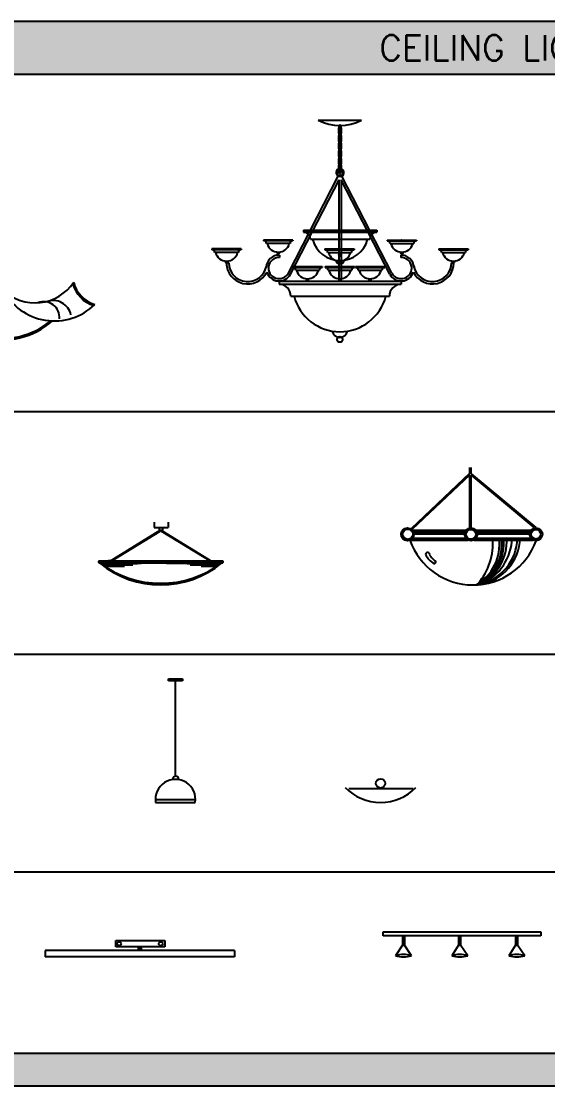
# Model space of a CAD drawing. Header units: millimetres. Extents: x 307 to 13667, y 28485 to 35234.
# Drawn here: x 3882 to 7220, y 28485 to 35234 of the extents above; entities that cross this region are included whole.
import ezdxf

# ---------------------------------------------------------------- set-up
doc = ezdxf.new("R2010")
doc.units = ezdxf.units.MM
doc.layers.add('www.cad-blocks.net', color=7, linetype='Continuous')
doc.styles.get("Standard").update_dxf_attribs({"font": 'arial.ttf'})

# ---------------------------------------------------------------- blocks, each defined once
blk = doc.blocks.new('A$C33B70AE6')
for p, q in [((1109.6, 322.9), (1109.6, 77.3)), ((1129.6, 322.9), (1129.6, 77.3))]:
    blk.add_line(p, q)
for points in [[(963.7, 1020.7), (1283.9, 1020.7), (1283.9, 981.2), (963.7, 981.2)], [(1266.2, 359.2), (972.9, 359.2), (972.9, 322.9), (1266.2, 322.9)], [(1375.2, 53.3), (863.9, 53.3), (863.9, 77.3), (1375.2, 77.3)]]:
    blk.add_lwpolyline(points, close=True)
for centre, radius, start, end in [((-500.9, 820.5), 1587.1, 342.99754, 5.72479), ((2748.4, 820.5), 1587.1, 174.27521, 197.00246), ((1034.4, 693), 139.1, 283.03057, 343.22794), ((962.3, 595.5), 211.7, 289.78941, 359.44154), ((-57.5, 428), 197.4, 286.92995, 345.89756), ((-51.3, 421), 197.4, 286.92995, 345.89756), ((378.7, 545.1), 295.2, 214.01186, 313.60152), ((1860.5, 545.1), 295.2, 226.39848, 325.98814), ((2290.5, 421), 197.4, 194.10244, 253.07005), ((2296.6, 428), 197.4, 194.10244, 253.07005), ((256.6, 503.7), 368.5, 225.85971, 332.11065), ((592.8, 506.1), 492.8, 228.796, 338.17437), ((582.7, 494.7), 469.5, 229.8396, 338.10372), ((1646.3, 506.1), 492.8, 201.82563, 311.204), ((1656.5, 494.7), 469.5, 201.89628, 310.1604), ((1982.5, 503.7), 368.5, 207.88935, 314.14029), ((263.6, 149.1), 115.1, 69.83916, 167.40428), ((322.7, 158.3), 98.2, 67.32675, 185.7337), ((1916.5, 158.3), 98.2, 354.2663, 112.67325), ((1975.5, 149.1), 115.1, 12.59572, 110.16084), ((1118.9, 639.1), 639.5, 246.36445, 293.63555)]:
    blk.add_arc(centre, radius, start, end)
blk = doc.blocks.new('A$C4D2A3BB9')
at = {"linetype": 'ByBlock'}
for p, q in [((674.7, 1407.3), (948.9, 1407.3)), ((484.7, 438.6), (801.1, 1054.1)), ((497.9, 431.5), (805.8, 1030.7)), ((804.3, 1030.7), (804.3, 394.1)), ((819.3, 1030.7), (819.3, 394.1)), ((1127.2, 431.5), (819.3, 1030.7)), ((1140.4, 438.6), (824, 1053.9)), ((580.8, 710.6), (580.8, 698.6)), ((580.8, 710.6), (1045.5, 710.6)), ((580.8, 698.6), (1045.5, 698.6)), ((1045.5, 710.6), (1045.5, 698.6)), ((327.5, 648.3), (327.5, 643.5)), ((513.4, 648.3), (327.5, 648.3)), ((513.4, 643.5), (327.5, 643.5)), ((495.4, 625.5), (345.5, 625.5)), ((513.4, 648.3), (513.4, 643.5)), ((625.8, 653.6), (1000.5, 653.6)), ((1111.7, 648.3), (1297.5, 648.3)), ((1111.7, 648.3), (1111.7, 643.5)), ((1111.7, 643.5), (1297.5, 643.5)), ((1129.7, 625.5), (1279.5, 625.5)), ((1297.5, 648.3), (1297.5, 643.5)), ((0, 591.7), (0, 586.9)), ((185.9, 591.7), (0, 591.7)), ((185.9, 586.9), (0, 586.9)), ((167.9, 568.9), (18, 568.9)), ((185.9, 591.7), (185.9, 586.9)), ((427.7, 552.4), (427.7, 537.4)), ((716.6, 591.7), (716.6, 586.9)), ((716.6, 591.7), (902.5, 591.7)), ((716.6, 586.9), (902.5, 586.9)), ((734.6, 568.9), (884.5, 568.9)), ((902.5, 591.7), (902.5, 586.9)), ((1197.3, 552.4), (1197.3, 537.4)), ((1439.2, 591.7), (1625.1, 591.7)), ((1439.2, 591.7), (1439.2, 586.9)), ((1439.2, 586.9), (1625.1, 586.9)), ((1457.2, 568.9), (1607.1, 568.9)), ((1625.1, 591.7), (1625.1, 586.9)), ((106.1, 503), (91.1, 503)), ((513.4, 479.5), (513.4, 474.7)), ((513.4, 479.5), (699.3, 479.5)), ((513.4, 474.7), (699.3, 474.7)), ((699.3, 479.5), (699.3, 474.7)), ((718.8, 479.5), (718.8, 474.7)), ((718.8, 479.5), (904.7, 479.5)), ((718.8, 474.7), (904.7, 474.7)), ((796.4, 503), (811.4, 503)), ((904.7, 479.5), (904.7, 474.7)), ((910.1, 479.5), (910.1, 474.7)), ((910.1, 479.5), (1096, 479.5)), ((910.1, 474.7), (1096, 474.7)), ((1096, 479.5), (1096, 474.7)), ((1518.9, 503), (1533.9, 503)), ((531.4, 456.7), (681.3, 456.7)), ((736.8, 456.7), (886.7, 456.7)), ((928.1, 456.7), (1078, 456.7)), ((425.7, 387.2), (425.7, 367.2)), ((425.7, 387.2), (1200.1, 387.2)), ((425.7, 367.2), (1200.1, 367.2)), ((1200.1, 387.2), (1200.1, 367.2)), ((500.7, 292.2), (1125.1, 292.2))]:
    blk.add_line(p, q, dxfattribs=at)
for centre, radius in [((811.8, 552.4), 7.5), ((811.1, 17.7), 17.7)]:
    blk.add_circle(centre, radius, dxfattribs=at)
for centre, radius, start, end in [((811.8, 1674.9), 300.7, 242.87616, 297.12384), ((933.9, 1341), 131.8, 173.55154, 180), ((873, 1347.9), 70.6, 164.73753, 173.55154), ((835.2, 1358.2), 31.3, 146.62493, 164.73753), ((933.9, 1341), 126.8, 173.55154, 180), ((873, 1347.9), 65.6, 164.73753, 173.55154), ((811.9, 1373.6), 3.45, 90, 146.62493), ((835.2, 1358.2), 26.3, 152.14374, 164.73753), ((811.9, 1373.6), 3.45, 33.37507, 90), ((788.6, 1358.2), 26.3, 15.26247, 27.85626), ((750.7, 1347.9), 65.6, 6.44846, 15.26247), ((788.6, 1358.2), 31.3, 15.26247, 33.37507), ((689.9, 1341), 126.8, 0, 6.44846), ((750.7, 1347.9), 70.6, 6.44846, 15.26247), ((689.9, 1341), 131.8, 360, 6.44846), ((933.9, 1341), 131.8, 180, 186.44846), ((933.9, 1291.9), 131.8, 173.55154, 180), ((933.9, 1291.9), 131.8, 180, 186.44846), ((873, 1334.1), 70.6, 186.44846, 195.26247), ((873, 1298.8), 70.6, 164.73753, 173.55154), ((835.2, 1309.1), 31.3, 146.62493, 164.73753), ((835.2, 1323.8), 31.3, 195.26247, 213.37507), ((933.9, 1341), 126.8, 180, 186.44846), ((933.9, 1291.9), 126.8, 173.55154, 180), ((933.9, 1291.9), 126.8, 180, 186.44846), ((873, 1334.1), 65.6, 186.44846, 195.26247), ((873, 1298.8), 65.6, 164.73753, 173.55154), ((811.9, 1324.5), 3.45, 90, 146.62493), ((811.9, 1308.4), 3.45, 213.37507, 270), ((835.2, 1309.1), 26.3, 152.14374, 164.73753), ((835.2, 1323.8), 26.3, 195.26247, 207.85626), ((811.9, 1324.5), 3.45, 33.37507, 90), ((788.6, 1309.1), 26.3, 15.26247, 27.85626), ((788.6, 1323.8), 26.3, 332.14374, 344.73753), ((811.9, 1308.4), 3.45, 270, 326.62493), ((750.7, 1334.1), 65.6, 344.73753, 353.55154), ((750.7, 1298.8), 65.6, 6.44846, 15.26247), ((788.6, 1309.1), 31.3, 15.26247, 33.37507), ((788.6, 1323.8), 31.3, 326.62493, 344.73753), ((689.9, 1341), 126.8, 353.55154, 360), ((689.9, 1291.9), 126.8, 0, 6.44846), ((689.9, 1291.9), 126.8, 353.55154, 360), ((750.7, 1334.1), 70.6, 344.73753, 353.55154), ((750.7, 1298.8), 70.6, 6.44846, 15.26247), ((689.9, 1341), 131.8, 353.55154, 0), ((689.9, 1291.9), 131.8, 360, 6.44846), ((689.9, 1291.9), 131.8, 353.55154, 0), ((933.9, 1243.9), 131.8, 173.55154, 180), ((933.9, 1243.9), 131.8, 180, 186.44846), ((873, 1285.1), 70.6, 186.44846, 195.26247), ((873, 1250.8), 70.6, 164.73753, 173.55154), ((873, 1237.1), 70.6, 186.44846, 195.26247), ((873, 1201.7), 70.6, 164.73753, 173.55154), ((835.2, 1261.1), 31.3, 146.62493, 164.73753), ((835.2, 1274.7), 31.3, 195.26247, 213.37507), ((835.2, 1212.1), 31.3, 146.62493, 164.73753), ((835.2, 1226.7), 31.3, 195.26247, 213.37507), ((933.9, 1243.9), 126.8, 173.55154, 180), ((933.9, 1243.9), 126.8, 180, 186.44846), ((873, 1285.1), 65.6, 186.44846, 195.26247), ((873, 1250.8), 65.6, 164.73753, 173.55154), ((873, 1237.1), 65.6, 186.44846, 195.26247), ((873, 1201.7), 65.6, 164.73753, 173.55154), ((811.9, 1276.5), 3.45, 90, 146.62493), ((811.9, 1259.4), 3.45, 213.37507, 270), ((811.9, 1227.4), 3.45, 90, 146.62493), ((835.2, 1261.1), 26.3, 152.14374, 164.73753), ((835.2, 1274.7), 26.3, 195.26247, 207.85626), ((835.2, 1212.1), 26.3, 152.14374, 164.73753), ((835.2, 1226.7), 26.3, 195.26247, 207.85626), ((811.9, 1276.5), 3.45, 33.37507, 90), ((788.6, 1261.1), 26.3, 15.26247, 27.85626), ((788.6, 1274.7), 26.3, 332.14374, 344.73753), ((811.9, 1259.4), 3.45, 270, 326.62493), ((811.9, 1227.4), 3.45, 33.37507, 90), ((788.6, 1212.1), 26.3, 15.26247, 27.85626), ((788.6, 1226.7), 26.3, 332.14374, 344.73753), ((750.7, 1285.1), 65.6, 344.73753, 353.55154), ((750.7, 1250.8), 65.6, 6.44846, 15.26247), ((750.7, 1237.1), 65.6, 344.73753, 353.55154), ((750.7, 1201.7), 65.6, 6.44846, 15.26247), ((788.6, 1261.1), 31.3, 15.26247, 33.37507), ((788.6, 1274.7), 31.3, 326.62493, 344.73753), ((788.6, 1212.1), 31.3, 15.26247, 33.37507), ((788.6, 1226.7), 31.3, 326.62493, 344.73753), ((689.9, 1243.9), 126.8, 0, 6.44846), ((689.9, 1243.9), 126.8, 353.55154, 360), ((750.7, 1285.1), 70.6, 344.73753, 353.55154), ((750.7, 1250.8), 70.6, 6.44846, 15.26247), ((750.7, 1237.1), 70.6, 344.73753, 353.55154), ((750.7, 1201.7), 70.6, 6.44846, 15.26247), ((689.9, 1243.9), 131.8, 360, 6.44846), ((689.9, 1243.9), 131.8, 353.55154, 0), ((933.9, 1194.9), 131.8, 173.55154, 180), ((933.9, 1194.9), 131.8, 180, 186.44846), ((933.9, 1146.9), 131.8, 173.55154, 180), ((873, 1188), 70.6, 186.44846, 195.26247), ((873, 1153.8), 70.6, 164.73753, 173.55154), ((835.2, 1164.1), 31.3, 146.62493, 164.73753), ((835.2, 1177.7), 31.3, 195.26247, 213.37507), ((933.9, 1194.9), 126.8, 173.55154, 180), ((933.9, 1194.9), 126.8, 180, 186.44846), ((933.9, 1146.9), 126.8, 173.55154, 180), ((873, 1188), 65.6, 186.44846, 195.26247), ((873, 1153.8), 65.6, 164.73753, 173.55154), ((811.9, 1211.4), 3.45, 213.37507, 270), ((811.9, 1179.4), 3.45, 90, 146.62493), ((811.9, 1162.3), 3.45, 213.37507, 270), ((835.2, 1164.1), 26.3, 152.14374, 164.73753), ((835.2, 1177.7), 26.3, 195.26247, 207.85626), ((811.9, 1211.4), 3.45, 270, 326.62493), ((811.9, 1179.4), 3.45, 33.37507, 90), ((788.6, 1164.1), 26.3, 15.26247, 27.85626), ((788.6, 1177.7), 26.3, 332.14374, 344.73753), ((811.9, 1162.3), 3.45, 270, 326.62493), ((750.7, 1188), 65.6, 344.73753, 353.55154), ((750.7, 1153.8), 65.6, 6.44846, 15.26247), ((788.6, 1164.1), 31.3, 15.26247, 33.37507), ((788.6, 1177.7), 31.3, 326.62493, 344.73753), ((689.9, 1194.9), 126.8, 0, 6.44846), ((689.9, 1194.9), 126.8, 353.55154, 360), ((689.9, 1146.9), 126.8, 0, 6.44846), ((750.7, 1188), 70.6, 344.73753, 353.55154), ((750.7, 1153.8), 70.6, 6.44846, 15.26247), ((689.9, 1194.9), 131.8, 360, 6.44846), ((689.9, 1194.9), 131.8, 353.55154, 0), ((689.9, 1146.9), 131.8, 360, 6.44846), ((812.7, 1075.9), 24.7, 115.29305, 69.01047), ((812.7, 1075.9), 19.7, 121.14957, 64.34495), ((933.9, 1146.9), 131.8, 180, 186.44846), ((933.9, 1104.2), 131.8, 173.55154, 180), ((933.9, 1104.2), 131.8, 180, 186.44846), ((873, 1140), 70.6, 186.44846, 195.26247), ((873, 1111.1), 70.6, 164.73753, 173.55154), ((873, 1097.3), 70.6, 186.44846, 195.26247), ((835.2, 1121.4), 31.3, 146.62493, 164.73753), ((835.2, 1129.7), 31.3, 195.26247, 213.37507), ((933.9, 1146.9), 126.8, 180, 186.44846), ((933.9, 1104.2), 126.8, 173.55154, 180), ((933.9, 1104.2), 126.8, 180, 186.44846), ((873, 1140), 65.6, 186.44846, 195.26247), ((873, 1111.1), 65.6, 164.73753, 173.55154), ((873, 1097.3), 65.6, 186.44846, 195.26247), ((811.9, 1136.8), 3.45, 90, 146.62493), ((811.9, 1114.3), 3.45, 213.37507, 270), ((835.2, 1121.4), 26.3, 152.14374, 164.73753), ((835.2, 1129.7), 26.3, 195.26247, 207.85626), ((835.2, 1087), 26.3, 195.26247, 207.85626), ((811.9, 1136.8), 3.45, 33.37507, 90), ((788.6, 1121.4), 26.3, 15.26247, 27.85626), ((788.6, 1129.7), 26.3, 332.14374, 344.73753), ((811.9, 1114.3), 3.45, 270, 326.62493), ((788.6, 1087), 26.3, 332.14374, 344.73753), ((750.7, 1140), 65.6, 344.73753, 353.55154), ((750.7, 1111.1), 65.6, 6.44846, 15.26247), ((750.7, 1097.3), 65.6, 344.73753, 353.55154), ((788.6, 1121.4), 31.3, 15.26247, 33.37507), ((788.6, 1129.7), 31.3, 326.62493, 344.73753), ((689.9, 1146.9), 126.8, 353.55154, 360), ((689.9, 1104.2), 126.8, 0, 6.44846), ((689.9, 1104.2), 126.8, 353.55154, 360), ((750.7, 1140), 70.6, 344.73753, 353.55154), ((750.7, 1111.1), 70.6, 6.44846, 15.26247), ((750.7, 1097.3), 70.6, 344.73753, 353.55154), ((689.9, 1146.9), 131.8, 353.55154, 0), ((689.9, 1104.2), 131.8, 360, 6.44846), ((689.9, 1104.2), 131.8, 353.55154, 0), ((835.2, 1087), 31.3, 195.26247, 213.37507), ((811.9, 1071.7), 3.45, 213.37507, 270), ((811.9, 1071.7), 3.45, 270, 326.62493), ((788.6, 1087), 31.3, 326.62493, 344.73753), ((580.8, 653.6), 45, 0, 90), ((812.5, 714.6), 4.5, 178.10277, 1.89723), ((1045.5, 653.6), 45, 90, 180), ((327.5, 625.5), 18, 0, 90), ((420.7, 643.6), 72.2, 194.48468, 345.51532), ((420.7, 649.9), 1.8, 178.10277, 1.89723), ((513.4, 625.5), 18, 90, 180), ((812.5, 698.8), 180.4, 194.48468, 345.51532), ((1111.7, 625.5), 18, 0, 90), ((1204.3, 643.6), 72.2, 194.48468, 345.51532), ((1204.4, 649.9), 1.8, 178.10277, 1.89723), ((1297.5, 625.5), 18, 90, 180), ((0, 568.9), 18, 0, 90), ((93.2, 586.9), 72.2, 194.48468, 345.51532), ((93.2, 593.3), 1.8, 178.10277, 1.89723), ((185.9, 568.9), 18, 90, 180), ((425.5, 470.3), 82.1, 88.45126, 176.56393), ((420.9, 574.5), 11.7, 191.06221, 349.204), ((716.6, 568.9), 18, 0, 90), ((809.3, 586.9), 72.2, 194.48468, 345.51532), ((809.3, 593.3), 1.8, 178.10277, 1.89723), ((902.5, 568.9), 18, 90, 180), ((1204.2, 574.5), 11.7, 190.796, 348.93779), ((1199.6, 470.3), 82.1, 3.43607, 91.54874), ((1439.2, 568.9), 18, 0, 90), ((1531.9, 586.9), 72.2, 194.48468, 345.51532), ((1531.9, 593.3), 1.8, 178.10277, 1.89723), ((1625.1, 568.9), 18, 90, 180), ((93.4, 517.9), 11.7, 191.06221, 349.204), ((226.7, 505.3), 135.6, 180.96929, 333.13612), ((226.7, 505.3), 120.6, 181.08985, 348.76709), ((425.5, 470.3), 67.1, 88.10508, 331.75223), ((226.7, 505.3), 135.6, 346.22272, 348.05425), ((513.4, 456.7), 18, 0, 90), ((699.3, 456.7), 18, 90, 180), ((718.8, 456.7), 18, 0, 90), ((812.1, 526.2), 29.3, 190.796, 348.93779), ((809.1, 517.9), 11.7, 190.796, 348.93779), ((904.7, 456.7), 18, 90, 180), ((910.1, 456.7), 18, 0, 90), ((1096, 456.7), 18, 90, 180), ((1199.6, 470.3), 67.1, 208.24777, 91.89492), ((1398.4, 505.3), 135.6, 191.94575, 193.77728), ((1398.4, 505.3), 135.6, 206.86388, 359.03071), ((1398.4, 505.3), 120.6, 191.23291, 358.91015), ((1531.7, 517.9), 11.7, 190.796, 348.93779), ((425.5, 470.3), 82.1, 198.66776, 331.75223), ((606.1, 474.7), 72.2, 194.48468, 345.51532), ((811.5, 474.7), 72.2, 194.48468, 345.51532), ((1002.8, 474.7), 72.2, 194.48468, 345.51532), ((1199.6, 470.3), 82.1, 208.24777, 341.33224), ((425.7, 292.2), 75, 0, 90), ((605.9, 405.7), 11.7, 190.796, 348.93779), ((606.4, 393.9), 7.5, 178.10277, 1.89723), ((811.3, 405.7), 11.7, 190.796, 348.93779), ((811.8, 393.9), 7.5, 178.10277, 1.89723), ((1002.6, 405.7), 11.7, 190.796, 348.93779), ((1003.1, 393.9), 7.5, 178.10277, 1.89723), ((1200.1, 292.2), 75, 90, 180), ((811.8, 367.4), 300.7, 194.48468, 345.51532), ((811.1, 79.9), 48.8, 190.796, 348.93779)]:
    blk.add_arc(centre, radius, start, end, dxfattribs=at)
blk = doc.blocks.new('A$C7D730CC5')
for p, q in [((388.9, 345.1), (66.8, 147.7)), ((68.9, 144.3), (391, 341.7)), ((352.9, 398.4), (352.9, 364.2)), ((352.9, 364.2), (440.7, 364.2)), ((384.1, 364.2), (384.1, 348.2)), ((384.1, 348.2), (406.2, 348.2)), ((391, 341.7), (388.9, 345.1)), ((397.3, 341.7), (399.4, 345.1)), ((719.4, 144.3), (397.3, 341.7)), ((399.4, 345.1), (721.5, 147.7)), ((406.2, 364.2), (406.2, 348.2)), ((440.7, 398.4), (440.7, 364.2)), ((1.7, 152.2), (787.9, 152.2)), ((1.7, 148.9), (789.5, 148.9)), ((2.2, 142.6), (788.9, 142.6)), ((2.2, 140.3), (787.4, 140.3)), ((8.5, 138.3), (269.7, 138.3)), ((12, 135.8), (246, 135.8)), ((60.2, 154), (60.2, 136.7)), ((76.4, 154), (60.2, 154)), ((60.2, 136.7), (76.4, 136.7)), ((66.8, 147.7), (68.9, 144.3)), ((76.4, 136.7), (76.4, 154)), ((430.8, 138.3), (779.6, 138.3)), ((562, 135.8), (776.2, 135.8)), ((711.7, 136.7), (711.7, 154)), ((711.7, 154), (728, 154)), ((728, 136.7), (711.7, 136.7)), ((721.5, 147.7), (719.4, 144.3)), ((728, 154), (728, 136.7)), ((24, 127.1), (217.1, 127.1)), ((34.3, 120.1), (163.4, 120.1)), ((581.6, 127.1), (764.2, 127.1)), ((650.8, 120.1), (753.8, 120.1))]:
    blk.add_line(p, q)
for centre, radius, start, end in [((9.3, 146.5), 9.43, 142.93811, 221.50433), ((394.1, 607.4), 607.4, 230.26958, 309.73042), ((394.1, 656.3), 645.7, 233.04558, 306.95442), ((780.4, 146.5), 9.43, 318.49567, 37.06189)]:
    blk.add_arc(centre, radius, start, end)
blk = doc.blocks.new('A$C5A5B599A')
for p, q in [((437.3, 707.9), (437.3, 745)), ((444.7, 705.6), (444.7, 745)), ((437.3, 707.9), (63.5, 355.1)), ((437.3, 698.5), (68.8, 350.8)), ((437.3, 362.2), (437.3, 698.5)), ((444.7, 705.6), (853.8, 363.9)), ((444.7, 696.2), (842.6, 363.9)), ((444.7, 362.2), (444.7, 696.2)), ((72.4, 346.9), (412.1, 346.9)), ((475.6, 346.9), (823.7, 346.9)), ((58.6, 285), (425.9, 285)), ((72.4, 296.1), (412.1, 296.1)), ((78.1, 337.3), (406.4, 337.3)), ((79.7, 333), (404.8, 333)), ((81.2, 324.4), (403.3, 324.4)), ((461.8, 285), (837.5, 285)), ((475.6, 296.1), (823.7, 296.1)), ((481.3, 337.3), (818, 337.3)), ((482.8, 333), (816.5, 333)), ((484.4, 324.4), (814.9, 324.4))]:
    blk.add_line(p, q)
for centre, radius in [((40.7, 321.5), 40.7), ((42.2, 321.5), 32.2), ((443.8, 321.5), 40.7), ((443, 321.5), 31.1), ((855.5, 321.5), 40.7), ((855.5, 321.5), 30.2)]:
    blk.add_circle(centre, radius)
for centre, radius, start, end in [((457.4, 424.8), 424.9, 199.34935, 340.19377), ((331.4, 256.1), 292.8, 299.10358, 7.84988), ((346.4, 259.9), 292.9, 297.78429, 7.09829), ((196.9, 260.5), 385.3, 319.30741, 5.29935), ((349.6, 269.2), 302.9, 297.82009, 5.09425), ((356.5, 282.6), 314.9, 296.99714, 2.45417), ((421.4, 310.7), 318.4, 284.32648, 357.37477), ((442, 311.2), 315.1, 281.9279, 357.25705), ((365.7, 311.8), 339.6, 295.63324, 357.3511), ((167.7, 194.1), 12.1, 45.59981, 182.76661), ((268.5, 237.2), 98.5, 200.4695, 240.35477), ((256.9, 234.7), 109.3, 202.13366, 244.40556), ((210.9, 146.3), 10.3, 263.35479, 30.21049)]:
    blk.add_arc(centre, radius, start, end)
blk = doc.blocks.new('A$C223135AC')
for p, q in [((83.2, 784.6), (171, 784.6)), ((83.2, 772.9), (83.2, 784.6)), ((171, 772.9), (83.2, 772.9)), ((127.1, 166.9), (127.1, 784.6)), ((171, 784.6), (171, 772.9)), ((0, 20), (254.1, 20)), ((1.6, 0), (252.6, 0))]:
    blk.add_line(p, q)
for centre, radius, start, end in [((127.1, 20), 127.1, 350.94425, 189.05575), ((129.3, 147), 20, 354.45945, 183.48688)]:
    blk.add_arc(centre, radius, start, end)
blk = doc.blocks.new('A$C7BA4661D')
blk.add_line((22, 89.3), (429.5, 89.3))
blk.add_circle((223.2, 122), 29.5)
blk.add_arc((223.8, 307.6), 307.6, 223.3163, 316.6837)
blk = doc.blocks.new('A$C32E200F2')
for p, q in [((0, 102.8), (1200, 102.8)), ((0, 62.8), (0, 102.8)), ((1200, 62.8), (1200, 102.8)), ((0, 62.8), (1200, 62.8)), ((441.2, 40.8), (752.1, 40.8)), ((441.2, 0), (441.2, 40.8)), ((752.1, 0), (441.2, 0)), ((590, 62.8), (590, 40.8)), ((600, 62.8), (600, 40.8)), ((610, 62.8), (610, 40.8)), ((752.1, 40.8), (752.1, 0))]:
    blk.add_line(p, q)
for centre in [(467.9, 20.4), (732.1, 20.4)]:
    blk.add_circle(centre, 12.6)
blk = doc.blocks.new('A$C191C319C')
for p, q in [((0, 157.2), (1000, 157.2)), ((0, 132.2), (0, 157.2)), ((1000, 157.2), (1000, 132.2)), ((1000, 132.2), (0, 132.2))]:
    blk.add_line(p, q)
at = {"ltscale": 10}
for p, q in [((123.4, 74.2), (79.5, 6.9)), ((123.4, 132.2), (123.4, 74.2)), ((123.4, 74.2), (134.9, 74.2)), ((134.9, 132.2), (134.9, 74.2)), ((180.8, 6.9), (134.9, 74.2)), ((478.9, 74.2), (435, 6.9)), ((478.9, 132.2), (478.9, 74.2)), ((478.9, 74.2), (490.4, 74.2)), ((490.4, 132.2), (490.4, 74.2)), ((536.4, 6.9), (490.4, 74.2)), ((840.4, 74.2), (796.6, 6.9)), ((840.4, 132.2), (840.4, 74.2)), ((840.4, 74.2), (851.9, 74.2)), ((851.9, 132.2), (851.9, 74.2)), ((897.9, 6.9), (851.9, 74.2))]:
    blk.add_line(p, q, dxfattribs=at)
for centre, radius, start, end in [((130.2, -149.7), 164.6, 72.07347, 107.92653), ((130.2, 189.1), 189.1, 254.45677, 285.54323), ((485.7, -149.7), 164.6, 72.07347, 107.92653), ((485.7, 189.1), 189.1, 254.45677, 285.54323), ((847.2, -149.7), 164.6, 72.07347, 107.92653), ((847.2, 189.1), 189.1, 254.45677, 285.54323)]:
    blk.add_arc(centre, radius, start, end, dxfattribs=at)
blk = doc.blocks.new('FORMAT')
at = {"layer": 'www.cad-blocks.net', "true_color": 0x546d8e}
h = blk.add_hatch(color=155, dxfattribs=at)
h.set_gradient(color1=(68, 68, 68), color2=(84, 109, 142), tint=1)
h.paths.add_polyline_path([(1500.4, 34899.1), (13666.7, 34899.1), (13666.7, 35234.4), (1500.4, 35234.4)])
h = blk.add_hatch(color=155, dxfattribs=at)
h.set_gradient(color1=(68, 68, 68), color2=(84, 109, 142), tint=1)
h.paths.add_polyline_path([(1500.4, 28691.4), (1500.4, 28484.6), (13666.7, 28484.6), (13666.7, 28691.4)])
at = {"layer": 'www.cad-blocks.net', "color": 155, "true_color": 0x546d8e}
for p, q in [((1500.4, 35234.4), (13666.7, 35234.4)), ((1500.4, 34899.1), (13666.7, 34899.1)), ((1500.4, 32760.9), (13666.7, 32760.9)), ((1500.4, 31221.7), (13666.7, 31221.7)), ((1500.4, 29841.7), (13666.7, 29841.7)), ((1500.4, 28691.4), (13666.7, 28691.4)), ((1500.4, 28484.6), (13666.7, 28484.6))]:
    blk.add_line(p, q, dxfattribs=at)
at = {"layer": 'www.cad-blocks.net', "insert": (6152.2, 35146.3), "char_height": 160, "attachment_point": 1}
blk.add_mtext_dynamic_manual_height_columns('{\\Fsimplex|c0;\\C255;\\c16777215;CEILING LIGHTS}', width=16790, gutter_width=12.5, heights=[0], dxfattribs=at)

msp = doc.modelspace()

# ---------------------------------------------------------------- block references
for name, p in [('A$C4D2A3BB9', (5090.9, 33199.2)), ('A$C33B70AE6', (2109.1, 33199.2)), ('A$C5A5B599A', (6290.1, 31660)), ('A$C7D730CC5', (4372.1, 31660)), ('A$C223135AC', (4732.3, 30280)), ('A$C7BA4661D', (5936.8, 30280)), ('A$C191C319C', (6176.3, 29302.3))]:
    msp.add_blockref(name, p)
at = {"rotation": 180}
msp.add_blockref('A$C32E200F2', (5234.3, 29405.1), dxfattribs=at)
at = {"layer": 'www.cad-blocks.net'}
msp.add_blockref('FORMAT', (0, 0), dxfattribs=at)

doc.saveas('drawing.dxf')
